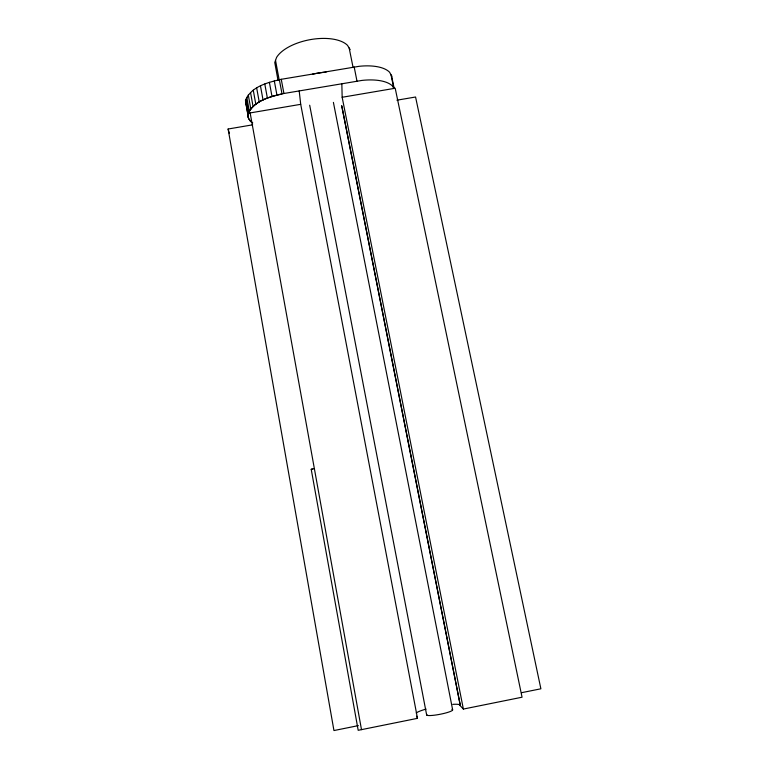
<?xml version="1.0" encoding="UTF-8"?>
<svg xmlns="http://www.w3.org/2000/svg" width="769" height="769" viewBox="0 0 769 769"><rect width="100%" height="100%" fill="white"/><g stroke="black" fill="none" stroke-linecap="round" stroke-linejoin="round"><path stroke-width="1.15" d="M248.483 117.993L245.455 100.604C250.877 86.416 268.016 82.446 281.262 79.294L359.142 66.307A38.652 17.12 -12 0 1 389.575 72.228L391.854 76.304M390.998 74.756L393.843 88.473L392.45 86.013A38.748 16.668 -12 0 0 361.997 80.409L283.924 93.491C270.909 96.404 255.346 100.181 248.377 112.735L248.435 113.322M252.751 122.896L250.329 121.223L248.051 117.244L248.262 114.418M251.79 122.511L248.598 118.791L247.954 114.446C253.068 100.999 269.39 96.942 282.021 93.933L279.368 79.736M312.464 469.071L311.214 469.301L358.191 730.31L417.49 718.333L300.708 104.324L299.199 90.905M358.373 725.619L333.948 730.55L228.114 129.019L252.645 124.828M463.371 709.066L342.157 97.269L395.199 88.243L522.055 697.214L463.371 709.066L459.122 704.548A22.772 3.249 -11 0 0 452.768 704.346M521.459 692.715L540.886 688.793L415.568 97.009L396.919 100.191M311.214 469.301L314.386 468.706M248.349 113.235L300.708 104.324M350.155 49.61L347.482 45.313A38.45 18.283 -11 0 0 310.945 39.517A38.45 18.283 -11 0 0 276.58 57.415L274.764 62.5L277.945 79.986M246.003 104.248L247.147 106.285M416.567 716.199L417.49 718.333M228.114 129.019L229.393 133.498M391.536 75.727L394.141 88.272M354.182 66.99L357.018 81.264M349.164 48.014L352.933 66.711M341.734 105.709L460.275 705.173M341.753 105.997L460.218 705.077M333.4 102.383L452.633 709.749M309.686 105.209L426.66 714.987M281.262 79.294L283.924 93.491M275.523 60.367L279.262 80.351M274.312 80.908L276.946 95.106M269.381 82.293L272.005 96.471M264.786 83.994L267.391 98.163M260.46 85.868L263.046 100.008M256.673 87.974L259.249 102.085M253.261 90.184L255.817 104.257M250.54 92.53L253.078 106.555M248.272 94.923L250.8 108.9M250.146 112.928L361.497 729.646M246.801 97.327L249.319 111.255M245.984 99.336L248.483 113.206M245.667 102.027L248.156 115.831M341.84 83.677L342.157 97.269M416.221 712.988A22.772 3.249 -11 0 1 426.084 709.085M451.874 709.393A13.275 1.932 -11 0 1 440.724 714.151A13.275 1.932 -11 0 1 426.862 714.439M312.387 74.218A38.69 17.197 -11 0 1 326.094 72.151"/></g></svg>
